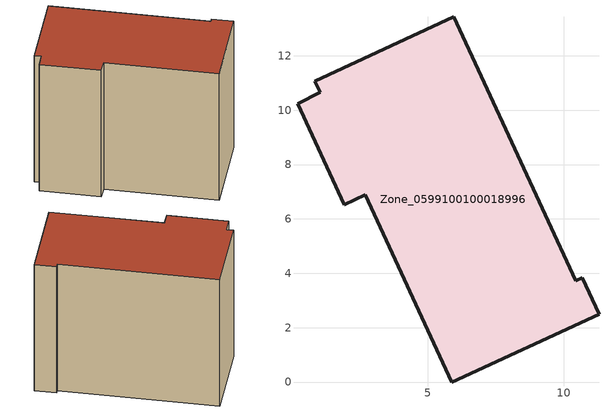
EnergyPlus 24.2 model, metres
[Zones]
Zone_0599100100018996
 floor ground (C_G): 1.04,10.65 0.84,11.06 5.95,13.43 10.43,3.72 10.67,3.83 11.29,2.5 5.88,0 2.7,6.89 1.92,6.53 0.2,10.23 z0
 wall outside (C_F): 10.67,3.83 10.43,3.72 5.95,13.43 0.84,11.06 1.04,10.65 0.2,10.23 1.92,6.53 2.7,6.89 5.88,0 11.29,2.5 10.67,3.83 z0:10.04
 roof outside (C_R): 0.84,11.06 1.04,10.65 0.2,10.23 1.92,6.53 2.7,6.89 5.88,0 11.29,2.5 10.67,3.83 10.43,3.72 5.95,13.43 z10.04
[BUILDING]
Pand.0599100100018996: North Axis=0; Terrain=City; Loads Convergence Tolerance Value=0.04; Temperature Convergence Tolerance Value=0.4; Solar Distribution=FullExterior; Maximum Number of Warmup Days=25; Minimum Number of Warmup Days=1
[Site:Location]
Rotterdam.The.Hague.AP_ZH_NLD Design_Conditions: Latitude=51.96; Longitude=4.45; Time Zone=1; Elevation=-4.5
[SITE:GROUNDTEMPERATURE:BUILDINGSURFACE]
18, 18, 18, 18, 18, 18, 18, 18, 18, 18, 18, 18
[MATERIAL] Thermal Absorptance=0.9; Solar Absorptance=0.7; Visible Absorptance=0.7
Name | Roughness | Thickness | Conductivity | Density | Specific Heat
G.TC.2015-2018 | MediumSmooth | 0.15 | 0.0428571 | 540 | 1210
F.TC.2015-2018 | Rough | 0.3 | 0.0666667 | 1920 | 840
R.TC.2015-2018 | MediumRough | 0.2 | 0.0333333 | 1500 | 1000
[CONSTRUCTION]
C_G: G.TC.2015-2018
C_F: F.TC.2015-2018
C_R: R.TC.2015-2018
[ZONE]
Zone_0599100100018996: Type=1; Multiplier=1; Ceiling Height=Autocalculate; Volume=Autocalculate; Floor Area=autocalculate; Part of Total Floor Area=Yes
[ZONEINFILTRATION:DESIGNFLOWRATE]
Infil_Zone_0599100100018996: Zone or ZoneList or Space or SpaceList=Zone_0599100100018996; Schedule=AlwaysOn; Design Flow Rate Calculation Method=Flow/Area; Flow Rate per Floor Area=0.0015; Constant Term Coefficient=1; Temperature Term Coefficient=0; Velocity Term Coefficient=0; Velocity Squared Term Coefficient=0
[HVACTEMPLATE:ZONE:IDEALLOADSAIRSYSTEM]
Zone_0599100100018996: Maximum Heating Supply Air Temperature=50; Minimum Cooling Supply Air Temperature=13; Maximum Heating Supply Air Humidity Ratio=0.0156; Minimum Cooling Supply Air Humidity Ratio=0.0077; Heating Limit=NoLimit; Cooling Limit=NoLimit; Dehumidification Control Type=ConstantSensibleHeatRatio; Cooling Sensible Heat Ratio=0.7; Dehumidification Setpoint=60; Humidification Control Type=None; Humidification Setpoint=30; Outdoor Air Method=None; Outdoor Air Flow Rate per Person=0.00944; Outdoor Air Flow Rate per Zone Floor Area=0; Outdoor Air Flow Rate per Zone=0; Demand Controlled Ventilation Type=None; Outdoor Air Economizer Type=NoEconomizer; Heat Recovery Type=None; Sensible Heat Recovery Effectiveness=0.7; Latent Heat Recovery Effectiveness=0.65
[ZONECONTROL:THERMOSTAT]
ThermostatControl_Zone_0599100100018996: Zone or ZoneList=Zone_0599100100018996; Control Type Schedule=DualSetpointControlType; Control 1=Thermostat_Zone_0599100100018996; Temperature Difference Between Cutout And Setpoint=0
[THERMOSTATSETPOINT:DUALSETPOINT]
Thermostat_Zone_0599100100018996: Heating Setpoint Temperature Schedule=HeatingSetpoint_Zone_0599100100018996; Cooling Setpoint Temperature Schedule=CoolingSetpoint_Zone_0599100100018996
[SCHEDULE:COMPACT]
HeatingSetpoint_Zone_0599100100018996: Through: 12/31, For: AllDays, Until: 24:00, 21
CoolingSetpoint_Zone_0599100100018996: Through: 12/31, For: AllDays, Until: 24:00, 24
DualSetpointControlType: Through: 12/31, For: AllDays, Until: 24:00, 4
AlwaysOn: Through: 12/31, For: AllDays, Until: 24:00, 1
